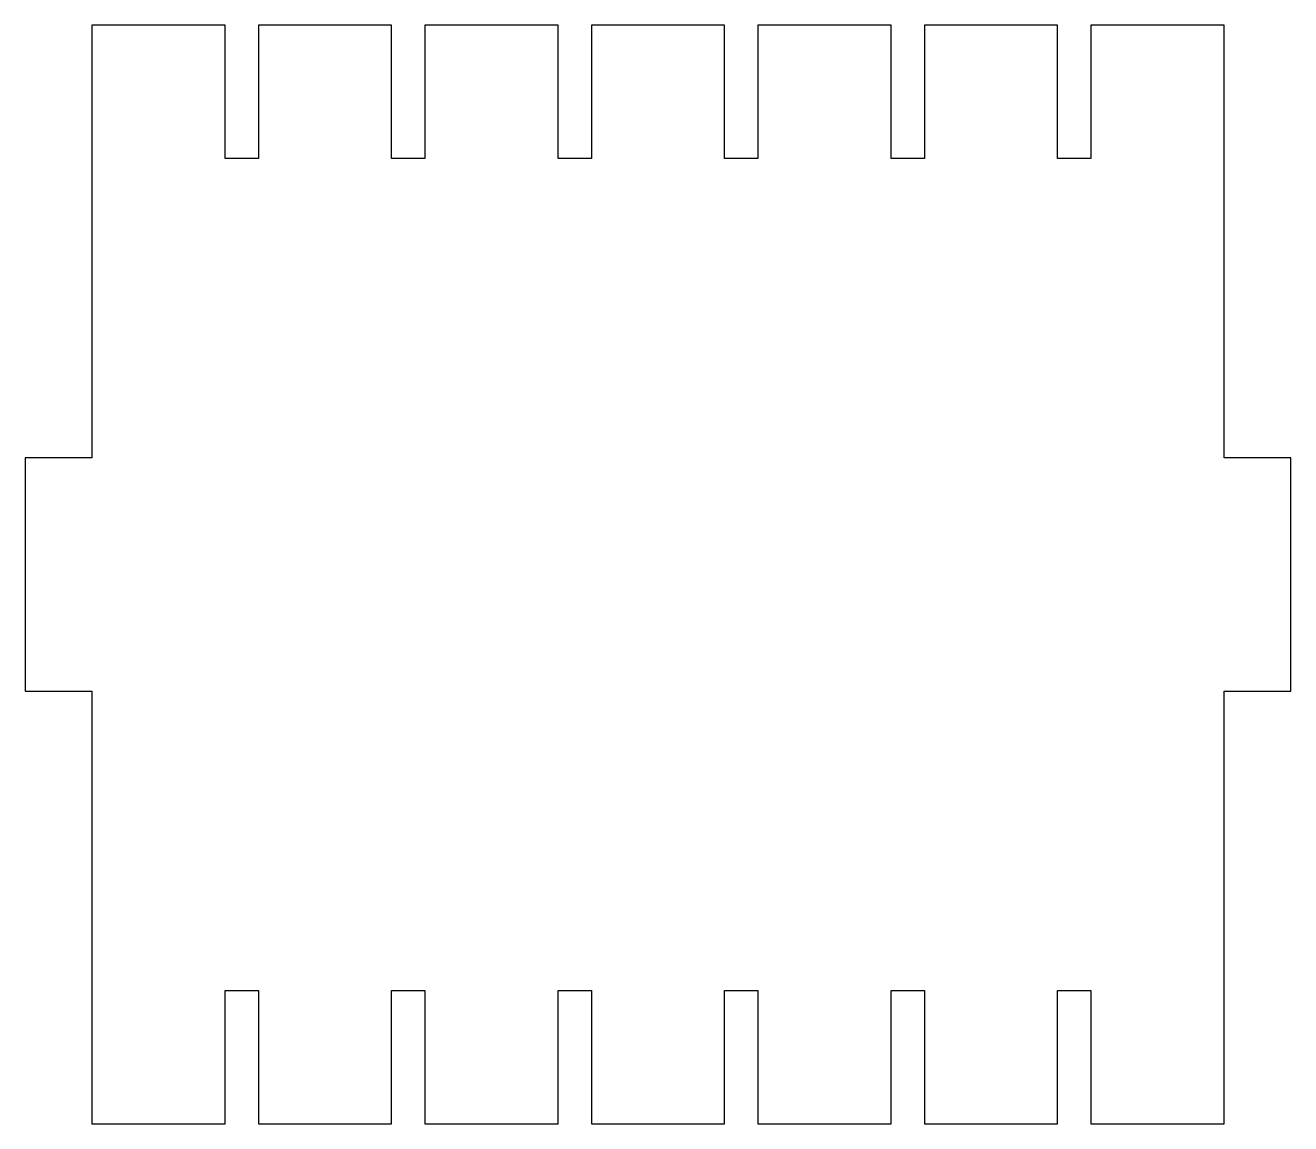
# Model space of a CAD drawing. Extents: x 0 to 19, y 0 to 16.5.
import ezdxf

# ---------------------------------------------------------------- set-up
doc = ezdxf.new("R2010")
doc.units = 0
doc.layers.add('Layer_1', color=7, linetype='CONTINUOUS')

msp = doc.modelspace()

# ---------------------------------------------------------------- linework, layer by layer
at = {"layer": 'Layer_1', "color": 7}
for p, q in [((2.999713, 16.500095), (0.999905, 16.500095)), ((0.999905, 16.500095), (0.999905, 10.000151)), ((2.999431, 14.49993), (2.999713, 16.500095)), ((3.499665, 16.500095), (3.499383, 14.49993)), ((5.500025, 16.500095), (3.499665, 16.500095)), ((5.499743, 14.49993), (5.500025, 16.500095)), ((5.999979, 16.500095), (5.999696, 14.49993)), ((7.99979, 16.500095), (5.999979, 16.500095)), ((7.999507, 14.49993), (7.99979, 16.500095)), ((8.499741, 16.500095), (8.499458, 14.49993)), ((10.500101, 16.500095), (8.499741, 16.500095)), ((10.499818, 14.49993), (10.500101, 16.500095)), ((11.000054, 16.500095), (10.999772, 14.49993)), ((12.999861, 16.500095), (11.000054, 16.500095)), ((12.999579, 14.49993), (12.999861, 16.500095)), ((13.499815, 16.500095), (13.499533, 14.49993)), ((15.500175, 16.500095), (13.499815, 16.500095)), ((15.499893, 14.49993), (15.500175, 16.500095)), ((16.000126, 16.500095), (15.999844, 14.49993)), ((17.999936, 16.500095), (16.000126, 16.500095)), ((17.999936, 10.000151), (17.999936, 16.500095)), ((3.499383, 14.49993), (2.999431, 14.49993)), ((5.999696, 14.49993), (5.499743, 14.49993)), ((8.499458, 14.49993), (7.999507, 14.49993)), ((10.999772, 14.49993), (10.499818, 14.49993)), ((13.499533, 14.49993), (12.999579, 14.49993)), ((15.999844, 14.49993), (15.499893, 14.49993)), ((0.999905, 10.000151), (0, 10.000151)), ((0, 10.000151), (0, 6.499946)), ((18.999841, 10.000151), (17.999936, 10.000151)), ((18.999841, 6.499946), (18.999841, 10.000151)), ((0, 6.499946), (0.999905, 6.499946)), ((0.999905, 6.499946), (0.999905, 0.000001)), ((17.999936, 0.000001), (17.999936, 6.499946)), ((17.999936, 6.499946), (18.999841, 6.499946)), ((2.999713, 0.000001), (2.999431, 1.999941)), ((2.999431, 1.999941), (3.499383, 1.999941)), ((3.499383, 1.999941), (3.499665, 0.000001)), ((5.500025, 0.000001), (5.499743, 1.999941)), ((5.499743, 1.999941), (5.999696, 1.999941)), ((5.999696, 1.999941), (5.999979, 0.000001)), ((7.99979, 0.000001), (7.999507, 1.999941)), ((7.999507, 1.999941), (8.499458, 1.999941)), ((8.499458, 1.999941), (8.499741, 0.000001)), ((10.500101, 0.000001), (10.499818, 1.999941)), ((10.499818, 1.999941), (10.999772, 1.999941)), ((10.999772, 1.999941), (11.000054, 0.000001)), ((12.999861, 0.000001), (12.999579, 1.999941)), ((12.999579, 1.999941), (13.499533, 1.999941)), ((13.499533, 1.999941), (13.499815, 0.000001)), ((15.500175, 0.000001), (15.499893, 1.999941)), ((15.499893, 1.999941), (15.999844, 1.999941)), ((15.999844, 1.999941), (16.000126, 0.000001)), ((0.999905, 0.000001), (2.999713, 0.000001)), ((3.499665, 0.000001), (5.500025, 0.000001)), ((5.999979, 0.000001), (7.99979, 0.000001)), ((8.499741, 0.000001), (10.500101, 0.000001)), ((11.000054, 0.000001), (12.999861, 0.000001)), ((13.499815, 0.000001), (15.500175, 0.000001)), ((16.000126, 0.000001), (17.999936, 0.000001))]:
    msp.add_line(p, q, dxfattribs=at)

doc.saveas('drawing.dxf')
